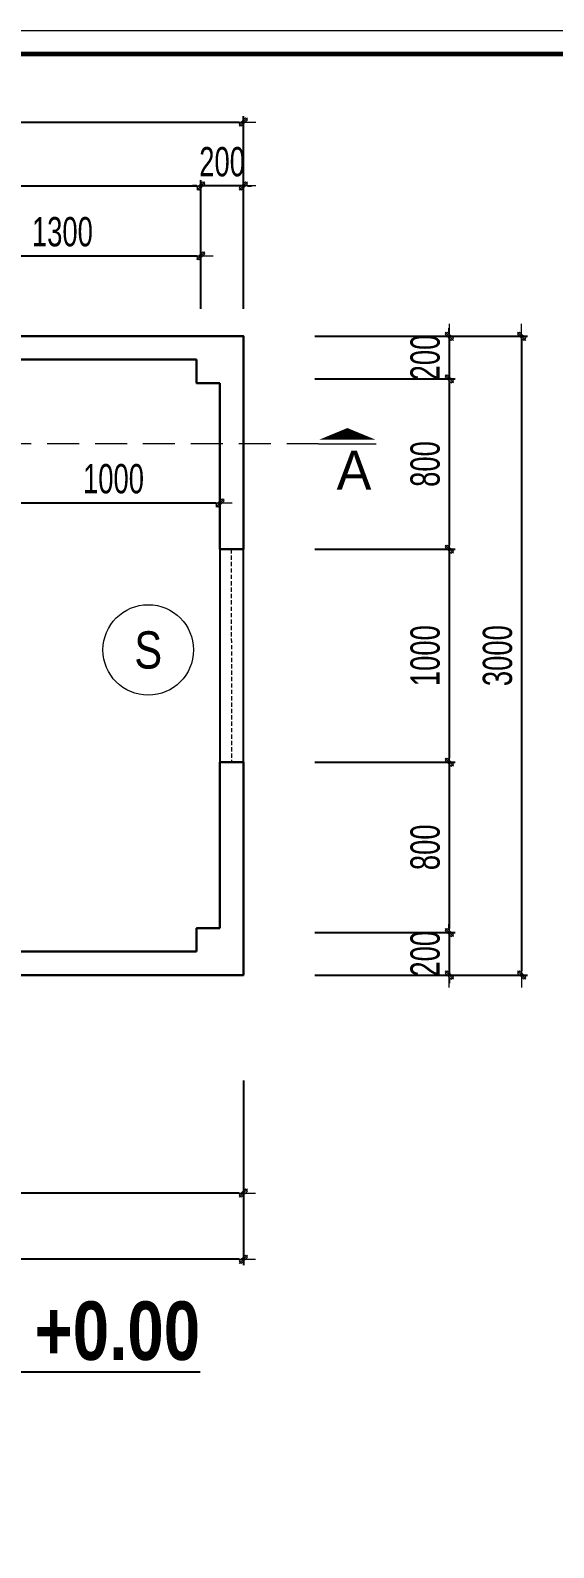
# Model space of a CAD drawing. Header units: millimetres. Extents: x 105214 to 359741, y -482084 to -322745.
# Drawn here: x 206728 to 209186, y -469607 to -462482 of the extents above; entities that cross this region are included whole.
import ezdxf
from ezdxf.enums import TextEntityAlignment as Align

# ---------------------------------------------------------------- set-up
doc = ezdxf.new("R2010")
doc.units = ezdxf.units.MM
doc.header["$LTSCALE"] = 20
doc.header["$MEASUREMENT"] = 0
doc.header["$PDMODE"] = 32
for name, pattern in [('ACAD_ISO07W100', [3, 0, -3]), ('HIDDEN', [0.375, 0.25, -0.125]), ('HIDDENX2', [0.75, 0.5, -0.25])]:
    doc.linetypes.add(name, pattern=pattern)
doc.layers.get('Defpoints').update_dxf_attribs({"color": 1})
for name, color, linetype, lineweight in [('A-WIPEOUT', 254, 'ACAD_ISO07W100', 0), ('LC Dim', 8, 'Continuous', 18), ('LC ISO', 153, 'Continuous', 13), ('LC Khac', 4, 'Continuous', 9), ('LC MANH DUT', 35, 'HIDDEN', 5), ('LC Net dam 1', 30, 'Continuous', 30), ('LC Net manh', 16, 'Continuous', 5), ('LC Net thay', 7, 'Continuous', 25), ('LC Text1', 3, 'Continuous', 20), ('LC Text2', 7, 'Continuous', 25), ('NetMo', 9, 'HIDDENX2', 0)]:
    doc.layers.add(name, color=color, linetype=linetype, lineweight=lineweight)
doc.layers.add('Khungten_LCDI', color=7, linetype='Continuous')
doc.styles.add('General text 2', font='arial.ttf')
doc.styles.add('HOATBIF', font='hoatbif.shx', dxfattribs={"width": 0.7})
doc.styles.add('Khungten', font='VHAVAN.TTF', dxfattribs={"width": 0.9, "height": 5000})
doc.styles.add('LC 1', font='VHAVANB.TTF')
doc.styles.add('LC3', font='VHARIALB.TTF', dxfattribs={"width": 0.8})
doc.styles.add('Title', font='VHBLACK.TTF', dxfattribs={"width": 0.8})
doc.dimstyles.new('MONG', dxfattribs={"dimscale": 50, "dimtxt": 2.5, "dimasz": 0.35, "dimexe": 0.5, "dimexo": 0, "dimgap": 0.8, "dimtad": 1, "dimdec": 0, "dimzin": 0, "dimdsep": 46, "dimtxsty": 'HOATBIF', "dimblk1": 'DOT', "dimblk2": 'DOT', "dimsah": 1, "dimcen": -1, "dimdle": 1, "dimclrd": 256, "dimclre": 256, "dimclrt": 4, "dimadec": 3, "dimazin": 2, "dimtfac": 0.333333, "dimtdec": 0, "dimtix": 1, "dimtmove": 2, "dimatfit": 3, "dimldrblk": 'DOT', "dimfxl": 1, "dimtvp": 0.833333, "dimtolj": 1, "dimtzin": 0, "dimarcsym": 0})

# ---------------------------------------------------------------- blocks, each defined once
blk = doc.blocks.new('Nha o can bo nhan vien Trung doan')
at = {"layer": 'Defpoints', "lineweight": 0}
blk.add_lwpolyline([(-1200, -14850), (-1200, 14850), (40800, 14850), (40800, -14850)], close=True, dxfattribs=at)
at = {"layer": 'Khungten_LCDI', "color": 5, "lineweight": 60}
blk.add_lwpolyline([(0, -14650), (0, 14650), (40600, 14650), (40600, -14650)], close=True, dxfattribs=at)
at = {"color": 7, "style": 'Khungten', "width": 0.8}
for tag, p in [('REVISION', (39499, -10746)), ('NGAYHT', (39546, -11609))]:
    blk.add_attdef(tag, text='', height=200, dxfattribs=at).set_placement(p, align=Align.CENTER)
at = {"layer": 'LC Text1', "style": 'Title', "width": 1.485915}
for tag, p, p2 in [('TENBANVE1', (36913, -8886), (40339, -8886)), ('TENBANVE2', (36913, -9562), (40339, -9562))]:
    blk.add_attdef(tag, text='', height=250, dxfattribs=at).set_placement(p, p2, align=Align.FIT)
at = {"layer": 'LC Text1', "style": 'Title', "width": 0.7}
blk.add_attdef('SOBANVE', text='', height=250, dxfattribs=at).set_placement((39562, -13896), align=Align.CENTER)
blk = doc.blocks.new('DOT')
at = {"layer": 'LC Dim'}
blk.add_line((-3, 0), (3, 0), dxfattribs=at)
at = {"layer": 'LC Dim', "color": 4}
blk.add_line((-1, -1), (1, 1), dxfattribs=at)
blk.add_lwpolyline([(0.5, 1), (-1, -0.5), (-0.5, -1), (1, 0.5)], close=True, dxfattribs=at)
blk = doc.blocks.new('*D144')
at = {"layer": 'Defpoints', "color": 0, "ltscale": 2, "transparency": 16777216}
for p in [(202128.8, -467414), (207728.8, -467414), (202128.8, -468253)]:
    blk.add_point(p, dxfattribs=at)
at = {"layer": 'LC Dim', "lineweight": -2, "ltscale": 2, "transparency": 16777216}
for p, q in [((202128.8, -467414), (202128.8, -468280.5)), ((207728.8, -467414), (207728.8, -468280.5)), ((207709.6, -468253), (202148.1, -468253))]:
    blk.add_line(p, q, dxfattribs=at)
at = {"layer": 'LC Dim', "lineweight": -2, "ltscale": 2, "transparency": 16777216, "xscale": 19.25, "yscale": 19.25, "zscale": 19.25, "rotation": 180}
blk.add_blockref('DOT', (202128.8, -468253), dxfattribs=at)
at = {"layer": 'LC Dim', "lineweight": -2, "ltscale": 2, "transparency": 16777216, "xscale": 19.25, "yscale": 19.25, "zscale": 19.25}
blk.add_blockref('DOT', (207728.8, -468253), dxfattribs=at)
at = {"layer": 'LC Dim', "color": 4, "ltscale": 2, "transparency": 16777216, "insert": (204928.8, -468140.2), "char_height": 137.5, "attachment_point": 5, "style": 'HOATBIF'}
blk.add_mtext('\\A1;5600', dxfattribs=at)
blk = doc.blocks.new('_Dot')
at = {"color": 0, "linetype": 'ByBlock', "lineweight": -2}
blk.add_line((-0.5, 0), (-1, 0), dxfattribs=at)
at = {"color": 0, "linetype": 'ByBlock', "const_width": 0.5}
blk.add_lwpolyline([(-0.25, 0, 1), (0.25, 0, 1)], format="xyb", close=True, dxfattribs=at)
blk = doc.blocks.new('*D145')
at = {"layer": 'Defpoints', "color": 0, "ltscale": 2, "transparency": 16777216}
for p in [(207528.83538, -463212.29265), (203928.83538, -463790), (207528.83538, -463790)]:
    blk.add_point(p, dxfattribs=at)
at = {"layer": 'LC Dim', "lineweight": -2, "ltscale": 2, "transparency": 16777216}
for p, q in [((203928.83538, -463790), (203928.83538, -463184.79265)), ((203948.08538, -463212.29265), (207509.58538, -463212.29265)), ((207528.83538, -463790), (207528.83538, -463184.79265))]:
    blk.add_line(p, q, dxfattribs=at)
at = {"layer": 'LC Dim', "lineweight": -2, "ltscale": 2, "transparency": 16777216, "xscale": 19.25, "yscale": 19.25, "zscale": 19.25, "rotation": 180}
blk.add_blockref('DOT', (203928.83538, -463212.29265), dxfattribs=at)
at = {"layer": 'LC Dim', "lineweight": -2, "ltscale": 2, "transparency": 16777216, "xscale": 19.25, "yscale": 19.25, "zscale": 19.25}
blk.add_blockref('DOT', (207528.83538, -463212.29265), dxfattribs=at)
at = {"layer": 'LC Dim', "color": 4, "ltscale": 2, "transparency": 16777216, "insert": (205728.83538, -463099.54265), "char_height": 137.5, "attachment_point": 5, "style": 'HOATBIF'}
blk.add_mtext('\\A1;3600', dxfattribs=at)
blk = doc.blocks.new('*D148')
at = {"layer": 'Defpoints', "color": 0, "ltscale": 2, "transparency": 16777216}
for p in [(208065, -463918.3), (208065, -464118.3), (208695.7, -464118.3)]:
    blk.add_point(p, dxfattribs=at)
at = {"layer": 'LC Dim', "lineweight": -2, "ltscale": 2, "transparency": 16777216}
for p, q in [((208065, -463918.3), (208723.2, -463918.3)), ((208695.7, -463899), (208695.7, -463879.8)), ((208695.7, -463918.3), (208695.7, -464118.3)), ((208065, -464118.3), (208723.2, -464118.3)), ((208695.7, -464137.5), (208695.7, -464156.8))]:
    blk.add_line(p, q, dxfattribs=at)
at = {"layer": 'LC Dim', "lineweight": -2, "ltscale": 2, "transparency": 16777216, "xscale": 19.25, "yscale": 19.25, "zscale": 19.25}
for p, rotation in [((208695.7, -463918.3), 270), ((208695.7, -464118.3), 90)]:
    blk.add_blockref('DOT', p, dxfattribs=dict(at, rotation=rotation))
at = {"layer": 'LC Dim', "color": 4, "ltscale": 2, "transparency": 16777216, "insert": (208583, -464018.3), "char_height": 137.5, "attachment_point": 5, "rotation": 90, "style": 'HOATBIF'}
blk.add_mtext('\\A1;200', dxfattribs=at)
blk = doc.blocks.new('*D149')
at = {"layer": 'Defpoints', "color": 0, "ltscale": 2, "transparency": 16777216}
for p in [(207728.83538, -462912.29265), (202128.83538, -463790), (207728.83538, -463790)]:
    blk.add_point(p, dxfattribs=at)
at = {"layer": 'LC Dim', "lineweight": -2, "ltscale": 2, "transparency": 16777216}
for p, q in [((202128.83538, -463790), (202128.83538, -462884.79265)), ((202148.08538, -462912.29265), (207709.58538, -462912.29265)), ((207728.83538, -463790), (207728.83538, -462884.79265))]:
    blk.add_line(p, q, dxfattribs=at)
at = {"layer": 'LC Dim', "lineweight": -2, "ltscale": 2, "transparency": 16777216, "xscale": 19.25, "yscale": 19.25, "zscale": 19.25, "rotation": 180}
blk.add_blockref('DOT', (202128.83538, -462912.29265), dxfattribs=at)
at = {"layer": 'LC Dim', "lineweight": -2, "ltscale": 2, "transparency": 16777216, "xscale": 19.25, "yscale": 19.25, "zscale": 19.25}
blk.add_blockref('DOT', (207728.83538, -462912.29265), dxfattribs=at)
at = {"layer": 'LC Dim', "color": 4, "ltscale": 2, "transparency": 16777216, "insert": (204928.83538, -462799.54265), "char_height": 137.5, "attachment_point": 5, "style": 'HOATBIF'}
blk.add_mtext('\\A1;5600', dxfattribs=at)
blk = doc.blocks.new('*D150')
at = {"layer": 'Defpoints', "color": 0, "ltscale": 2, "transparency": 16777216}
for p in [(203728.8, -467414), (207728.8, -467414), (203728.8, -467942)]:
    blk.add_point(p, dxfattribs=at)
at = {"layer": 'LC Dim', "lineweight": -2, "ltscale": 2, "transparency": 16777216}
for p, q in [((203728.8, -467414), (203728.8, -467969.5)), ((207728.8, -467414), (207728.8, -467969.5)), ((207709.6, -467942), (203748.1, -467942))]:
    blk.add_line(p, q, dxfattribs=at)
at = {"layer": 'LC Dim', "lineweight": -2, "ltscale": 2, "transparency": 16777216, "xscale": 19.25, "yscale": 19.25, "zscale": 19.25, "rotation": 180}
blk.add_blockref('DOT', (203728.8, -467942), dxfattribs=at)
at = {"layer": 'LC Dim', "lineweight": -2, "ltscale": 2, "transparency": 16777216, "xscale": 19.25, "yscale": 19.25, "zscale": 19.25}
blk.add_blockref('DOT', (207728.8, -467942), dxfattribs=at)
at = {"layer": 'LC Dim', "color": 4, "ltscale": 2, "transparency": 16777216, "insert": (205728.8, -467829.2), "char_height": 137.5, "attachment_point": 5, "style": 'HOATBIF'}
blk.add_mtext('\\A1;4000', dxfattribs=at)
blk = doc.blocks.new('*D151')
at = {"layer": 'Defpoints', "color": 0, "ltscale": 2, "transparency": 16777216}
for p in [(208065, -463918.3), (208065, -466918.3), (209035.7, -466918.3)]:
    blk.add_point(p, dxfattribs=at)
at = {"layer": 'LC Dim', "lineweight": -2, "ltscale": 2, "transparency": 16777216}
for p, q in [((208065, -463918.3), (209063.2, -463918.3)), ((209035.7, -463937.5), (209035.7, -466899)), ((208065, -466918.3), (209063.2, -466918.3))]:
    blk.add_line(p, q, dxfattribs=at)
at = {"layer": 'LC Dim', "lineweight": -2, "ltscale": 2, "transparency": 16777216, "xscale": 19.25, "yscale": 19.25, "zscale": 19.25}
for p, rotation in [((209035.7, -463918.3), 90), ((209035.7, -466918.3), 270)]:
    blk.add_blockref('DOT', p, dxfattribs=dict(at, rotation=rotation))
at = {"layer": 'LC Dim', "color": 4, "ltscale": 2, "transparency": 16777216, "insert": (208922.9, -465418.3), "char_height": 137.5, "attachment_point": 5, "rotation": 90, "style": 'HOATBIF'}
blk.add_mtext('\\A1;3000', dxfattribs=at)
blk = doc.blocks.new('*D152')
at = {"layer": 'Defpoints', "color": 0, "ltscale": 2, "transparency": 16777216}
for p in [(208065, -464118.3), (208065, -464918.3), (208695.7, -464918.3)]:
    blk.add_point(p, dxfattribs=at)
at = {"layer": 'LC Dim', "lineweight": -2, "ltscale": 2, "transparency": 16777216}
for p, q in [((208065, -464118.3), (208723.2, -464118.3)), ((208695.7, -464137.5), (208695.7, -464899)), ((208065, -464918.3), (208723.2, -464918.3))]:
    blk.add_line(p, q, dxfattribs=at)
at = {"layer": 'LC Dim', "lineweight": -2, "ltscale": 2, "transparency": 16777216, "xscale": 19.25, "yscale": 19.25, "zscale": 19.25}
for p, rotation in [((208695.7, -464118.3), 90), ((208695.7, -464918.3), 270)]:
    blk.add_blockref('DOT', p, dxfattribs=dict(at, rotation=rotation))
at = {"layer": 'LC Dim', "color": 4, "ltscale": 2, "transparency": 16777216, "insert": (208583, -464518.3), "char_height": 137.5, "attachment_point": 5, "rotation": 90, "style": 'HOATBIF'}
blk.add_mtext('\\A1;800', dxfattribs=at)
blk = doc.blocks.new('*D153')
at = {"layer": 'Defpoints', "color": 0, "ltscale": 2, "transparency": 16777216}
for p in [(208065, -466718.3), (208065, -466918.3), (208695.7, -466918.3)]:
    blk.add_point(p, dxfattribs=at)
at = {"layer": 'LC Dim', "lineweight": -2, "ltscale": 2, "transparency": 16777216}
for p, q in [((208695.7, -466699), (208695.7, -466679.8)), ((208065, -466718.3), (208723.2, -466718.3)), ((208695.7, -466718.3), (208695.7, -466918.3)), ((208065, -466918.3), (208723.2, -466918.3)), ((208695.7, -466937.5), (208695.7, -466956.8))]:
    blk.add_line(p, q, dxfattribs=at)
at = {"layer": 'LC Dim', "lineweight": -2, "ltscale": 2, "transparency": 16777216, "xscale": 19.25, "yscale": 19.25, "zscale": 19.25}
for p, rotation in [((208695.7, -466718.3), 270), ((208695.7, -466918.3), 90)]:
    blk.add_blockref('DOT', p, dxfattribs=dict(at, rotation=rotation))
at = {"layer": 'LC Dim', "color": 4, "ltscale": 2, "transparency": 16777216, "insert": (208583, -466818.3), "char_height": 137.5, "attachment_point": 5, "rotation": 90, "style": 'HOATBIF'}
blk.add_mtext('\\A1;200', dxfattribs=at)
blk = doc.blocks.new('*D156')
at = {"layer": 'Defpoints', "color": 0, "ltscale": 2, "transparency": 16777216}
for p in [(208065, -465918.3), (208065, -466718.3), (208695.7, -466718.3)]:
    blk.add_point(p, dxfattribs=at)
at = {"layer": 'LC Dim', "lineweight": -2, "ltscale": 2, "transparency": 16777216}
for p, q in [((208065, -465918.3), (208723.2, -465918.3)), ((208695.7, -465937.5), (208695.7, -466699)), ((208065, -466718.3), (208723.2, -466718.3))]:
    blk.add_line(p, q, dxfattribs=at)
at = {"layer": 'LC Dim', "lineweight": -2, "ltscale": 2, "transparency": 16777216, "xscale": 19.25, "yscale": 19.25, "zscale": 19.25}
for p, rotation in [((208695.7, -465918.3), 90), ((208695.7, -466718.3), 270)]:
    blk.add_blockref('DOT', p, dxfattribs=dict(at, rotation=rotation))
at = {"layer": 'LC Dim', "color": 4, "ltscale": 2, "transparency": 16777216, "insert": (208583, -466318.3), "char_height": 137.5, "attachment_point": 5, "rotation": 90, "style": 'HOATBIF'}
blk.add_mtext('\\A1;800', dxfattribs=at)
blk = doc.blocks.new('*D157')
at = {"layer": 'Defpoints', "color": 0, "ltscale": 2, "transparency": 16777216}
for p in [(208065, -464918.3), (208065, -465918.3), (208695.7, -465918.3)]:
    blk.add_point(p, dxfattribs=at)
at = {"layer": 'LC Dim', "lineweight": -2, "ltscale": 2, "transparency": 16777216}
for p, q in [((208065, -464918.3), (208723.2, -464918.3)), ((208695.7, -464937.5), (208695.7, -465899)), ((208065, -465918.3), (208723.2, -465918.3))]:
    blk.add_line(p, q, dxfattribs=at)
at = {"layer": 'LC Dim', "lineweight": -2, "ltscale": 2, "transparency": 16777216, "xscale": 19.25, "yscale": 19.25, "zscale": 19.25}
for p, rotation in [((208695.7, -464918.3), 90), ((208695.7, -465918.3), 270)]:
    blk.add_blockref('DOT', p, dxfattribs=dict(at, rotation=rotation))
at = {"layer": 'LC Dim', "color": 4, "ltscale": 2, "transparency": 16777216, "insert": (208583, -465418.3), "char_height": 137.5, "attachment_point": 5, "rotation": 90, "style": 'HOATBIF'}
blk.add_mtext('\\A1;1000', dxfattribs=at)
blk = doc.blocks.new('*D158')
at = {"layer": 'Defpoints', "color": 0, "ltscale": 2, "transparency": 16777216}
for p in [(207528.83538, -463212.29265), (207528.83538, -463790), (207728.83538, -463790)]:
    blk.add_point(p, dxfattribs=at)
at = {"layer": 'LC Dim', "lineweight": -2, "ltscale": 2, "transparency": 16777216}
for p, q in [((207509.58538, -463212.29265), (207490.33538, -463212.29265)), ((207528.83538, -463790), (207528.83538, -463184.79265)), ((207728.83538, -463212.29265), (207528.83538, -463212.29265)), ((207728.83538, -463790), (207728.83538, -463184.79265)), ((207748.08538, -463212.29265), (207767.33538, -463212.29265))]:
    blk.add_line(p, q, dxfattribs=at)
at = {"layer": 'LC Dim', "lineweight": -2, "ltscale": 2, "transparency": 16777216, "xscale": 19.25, "yscale": 19.25, "zscale": 19.25}
blk.add_blockref('DOT', (207528.83538, -463212.29265), dxfattribs=at)
at = {"layer": 'LC Dim', "lineweight": -2, "ltscale": 2, "transparency": 16777216, "xscale": 19.25, "yscale": 19.25, "zscale": 19.25, "rotation": 180}
blk.add_blockref('DOT', (207728.83538, -463212.29265), dxfattribs=at)
at = {"layer": 'LC Dim', "color": 4, "ltscale": 2, "transparency": 16777216, "insert": (207628.83538, -463099.54265), "char_height": 137.5, "attachment_point": 5, "style": 'HOATBIF'}
blk.add_mtext('\\A1;200', dxfattribs=at)
blk = doc.blocks.new('TIEUDE1')
at = {"layer": 'LC Text2', "color": 7, "style": 'LC 1'}
blk.add_attdef('TIªU§Ò', text='', height=5, dxfattribs=at).set_placement((0, 0), align=Align.BOTTOM_CENTER)
blk.add_attdef('TL', text='', height=3, dxfattribs=at).set_placement((0, -2), align=Align.TOP_CENTER)
blk = doc.blocks.new('*U14')
at = {"layer": 'A-WIPEOUT'}
blk.add_lwpolyline([(0, 4.25), (-2.5, 3.44), (-4.04, 1.31), (-4.04, -1.31), (-2.5, -3.44), (0, -4.25), (2.5, -3.44), (4.04, -1.31), (4.04, 1.31), (2.5, 3.44)], close=True, dxfattribs=at)
at = {"layer": 'LC Text1', "style": 'General text 2', "width": 0.8, "flags": 8}
blk.add_attdef('SYMBOL', text='', height=3.5, dxfattribs=at).set_placement((0, 0), align=Align.MIDDLE_CENTER)
blk.add_wipeout([(0, 4.25), (-2.5, 3.44), (-4.04, 1.31), (-4.04, -1.31), (-2.5, -3.44), (0, -4.25), (2.5, -3.44), (4.04, -1.31), (4.04, 1.31), (2.5, 3.44)]).dxf.layer = 'A-WIPEOUT'
at = {"layer": 'LC ISO'}
blk.add_circle((0, 0), 4.25, dxfattribs=at)
blk = doc.blocks.new('*D136')
at = {"layer": 'Defpoints', "color": 0, "ltscale": 2, "transparency": 16777216}
for p in [(207528.83538, -463541), (206228.83538, -463790), (207528.83538, -463790)]:
    blk.add_point(p, dxfattribs=at)
at = {"layer": 'LC Dim', "lineweight": -2, "ltscale": 2, "transparency": 16777216}
for p, q in [((206228.83538, -463790), (206228.83538, -463513.5)), ((206248.08538, -463541), (207509.58538, -463541)), ((207528.83538, -463790), (207528.83538, -463513.5))]:
    blk.add_line(p, q, dxfattribs=at)
at = {"layer": 'LC Dim', "lineweight": -2, "ltscale": 2, "transparency": 16777216, "xscale": 19.25, "yscale": 19.25, "zscale": 19.25, "rotation": 180}
blk.add_blockref('DOT', (206228.83538, -463541), dxfattribs=at)
at = {"layer": 'LC Dim', "lineweight": -2, "ltscale": 2, "transparency": 16777216, "xscale": 19.25, "yscale": 19.25, "zscale": 19.25}
blk.add_blockref('DOT', (207528.83538, -463541), dxfattribs=at)
at = {"layer": 'LC Dim', "color": 4, "ltscale": 2, "transparency": 16777216, "insert": (206878.83538, -463428.25), "char_height": 137.5, "attachment_point": 5, "style": 'HOATBIF'}
blk.add_mtext('\\A1;1300', dxfattribs=at)
blk = doc.blocks.new('*D623')
at = {"layer": 'Defpoints', "color": 0, "ltscale": 2, "transparency": 16777216}
for p in [(207618.83538, -464701), (206618.83538, -464846), (207618.83538, -464846)]:
    blk.add_point(p, dxfattribs=at)
at = {"layer": 'LC Dim', "lineweight": -2, "ltscale": 2, "transparency": 16777216}
for p, q in [((206618.83538, -464846), (206618.83538, -464673.5)), ((206638.08538, -464701), (207599.58538, -464701)), ((207618.83538, -464846), (207618.83538, -464673.5))]:
    blk.add_line(p, q, dxfattribs=at)
at = {"layer": 'LC Dim', "lineweight": -2, "ltscale": 2, "transparency": 16777216, "xscale": 19.25, "yscale": 19.25, "zscale": 19.25, "rotation": 180}
blk.add_blockref('DOT', (206618.83538, -464701), dxfattribs=at)
at = {"layer": 'LC Dim', "lineweight": -2, "ltscale": 2, "transparency": 16777216, "xscale": 19.25, "yscale": 19.25, "zscale": 19.25}
blk.add_blockref('DOT', (207618.83538, -464701), dxfattribs=at)
at = {"layer": 'LC Dim', "color": 4, "ltscale": 2, "transparency": 16777216, "insert": (207118.83538, -464588.25), "char_height": 137.5, "attachment_point": 5, "style": 'HOATBIF'}
blk.add_mtext('\\A1;1000', dxfattribs=at)

msp = doc.modelspace()

# ---------------------------------------------------------------- linework, layer by layer
at = {"layer": 'LC Khac', "color": 1, "ltscale": 2}
msp.add_line((208082.3, -464424), (208352.5, -464424), dxfattribs=at)
msp.add_lwpolyline([(208217.4, -464349.4, 0, 262.3, 0), (208217.4, -464403.6, 153, 153, 0)], format="xyseb", dxfattribs=at)
at = {"layer": 'LC MANH DUT', "ltscale": 30}
msp.add_line((208082.3, -464424), (201768.5, -464424), dxfattribs=at)
at = {"layer": 'LC Net dam 1'}
for p, q in [((207728.8, -464918.3), (207618.8, -464918.3)), ((207728.8, -465918.3), (207618.8, -465918.3))]:
    msp.add_line(p, q, dxfattribs=at)
for points in [[(207728.8, -464918.3), (207728.8, -463918.3), (206228.8, -463918.3)], [(207508.8, -464028.3), (206228.8, -464028.3)], [(207618.8, -464138.3), (207508.8, -464138.3), (207508.8, -464028.3)], [(207618.8, -464918.3), (207618.8, -464138.3)], [(206228.8, -466918.3), (207728.8, -466918.3), (207728.8, -465918.3)], [(207618.8, -466698.3), (207618.8, -465918.3)], [(207618.8, -466698.3), (207508.8, -466698.3), (207508.8, -466808.3)], [(206228.8, -466808.3), (207508.8, -466808.3)]]:
    msp.add_lwpolyline(points, dxfattribs=at)
at = {"layer": 'LC Net thay'}
for p, q in [((207618.8, -464918.3), (207618.8, -465918.3)), ((207728.8, -465918.3), (207728.8, -464918.3))]:
    msp.add_line(p, q, dxfattribs=at)
msp.add_lwpolyline([(207728.8, -466918.3), (207728.8, -463918.3), (202128.8, -463918.3), (202128.8, -466918.3), (203728.8, -466918.3), (203728.8, -466918.3)], close=True, dxfattribs=at)
at = {"layer": 'NetMo', "ltscale": 2}
msp.add_line((207671.1, -464918.3), (207673.8, -465918.3), dxfattribs=at)

# ---------------------------------------------------------------- block references
at = {"layer": 'LC Net thay', "xscale": 0.55, "yscale": 0.55, "zscale": 0.55}
msp.add_blockref('Nha o can bo nhan vien Trung doan', (198701.3, -470649.3), dxfattribs=at)
at = {"layer": 'LC Text2'}
ref = msp.add_blockref('TIEUDE1', (205163.8, -468808.6), dxfattribs=dict(at, xscale=55.88, yscale=55.88, zscale=55.88))
ref.add_attrib('TIªU§Ò', '%%UmÆt b»ng BÓ pccc cèt +0.00', dxfattribs={"color": 7, "height": 275.176, "style": 'LC3', "width": 0.8}).set_placement((205163.8, -468808.6), align=Align.BOTTOM_CENTER)

# ---------------------------------------------------------------- texts
at = {"ltscale": 2, "style": 'LC 1'}
msp.add_attdef('A', text='B', height=183.6, dxfattribs=at).set_placement((208248.4, -464547.6), align=Align.MIDDLE_CENTER)

# ---------------------------------------------------------------- dimensions: what is measured, and where the dimension line sits
at = {"layer": 'LC Dim', "ltscale": 2}
for base, p1, p2, angle, picture, middle in [((207728.8, -462912.3), (202128.8, -463790), (207728.8, -463790), 180, '*D149', (204928.8, -462799.5)), ((207528.8, -463212.3), (203928.8, -463790), (207528.8, -463790), 180, '*D145', (205728.8, -463099.5)), ((208695.7, -464118.3), (208065, -463918.3), (208065, -464118.3), 90, '*D148', (208583, -464018.3)), ((209035.7, -466918.3), (208065, -463918.3), (208065, -466918.3), 90, '*D151', (208922.9, -465418.3)), ((208695.7, -464918.3), (208065, -464118.3), (208065, -464918.3), 90, '*D152', (208583, -464518.3)), ((208695.7, -465918.3), (208065, -464918.3), (208065, -465918.3), 90, '*D157', (208583, -465418.3)), ((208695.7, -466718.3), (208065, -465918.3), (208065, -466718.3), 90, '*D156', (208583, -466318.3)), ((208695.7, -466918.3), (208065, -466718.3), (208065, -466918.3), 90, '*D153', (208583, -466818.3))]:
    dim = msp.add_linear_dim(base=base, p1=p1, p2=p2, angle=angle, dimstyle='MONG', override={"dimscale": 55}, dxfattribs=at)
    dim.commit()
    dim.dimension.update_dxf_attribs({"geometry": picture, "text_midpoint": middle})
for base, p1, p2, picture, middle in [((207528.8, -463212.3), (207728.8, -463790), (207528.8, -463790), '*D158', (207628.8, -463099.5)), ((207528.8, -463541), (206228.8, -463790), (207528.8, -463790), '*D136', (206878.8, -463428.2)), ((207618.8, -464701), (206618.8, -464846), (207618.8, -464846), '*D623', (207118.8, -464588.2)), ((202128.8, -468253), (207728.8, -467414), (202128.8, -467414), '*D144', (204928.8, -468140.2)), ((203728.8, -467942), (207728.8, -467414), (203728.8, -467414), '*D150', (205728.8, -467829.2))]:
    dim = msp.add_linear_dim(base=base, p1=p1, p2=p2, dimstyle='MONG', override={"dimscale": 55}, dxfattribs=at)
    dim.commit()
    dim.dimension.update_dxf_attribs({"geometry": picture, "text_midpoint": middle})

# ---------------------------------------------------------------- next in the draw order: block references
at = {"layer": 'LC Net manh'}
ref = msp.add_blockref('*U14', (207282, -465391.5), dxfattribs=dict(at, xscale=50, yscale=50, zscale=50))
ref.add_attrib('SYMBOL', 'S', dxfattribs={"layer": 'LC Text1', "height": 175, "style": 'General text 2', "width": 0.8}).set_placement((207282, -465391.5), align=Align.MIDDLE_CENTER)

doc.saveas('drawing.dxf')
